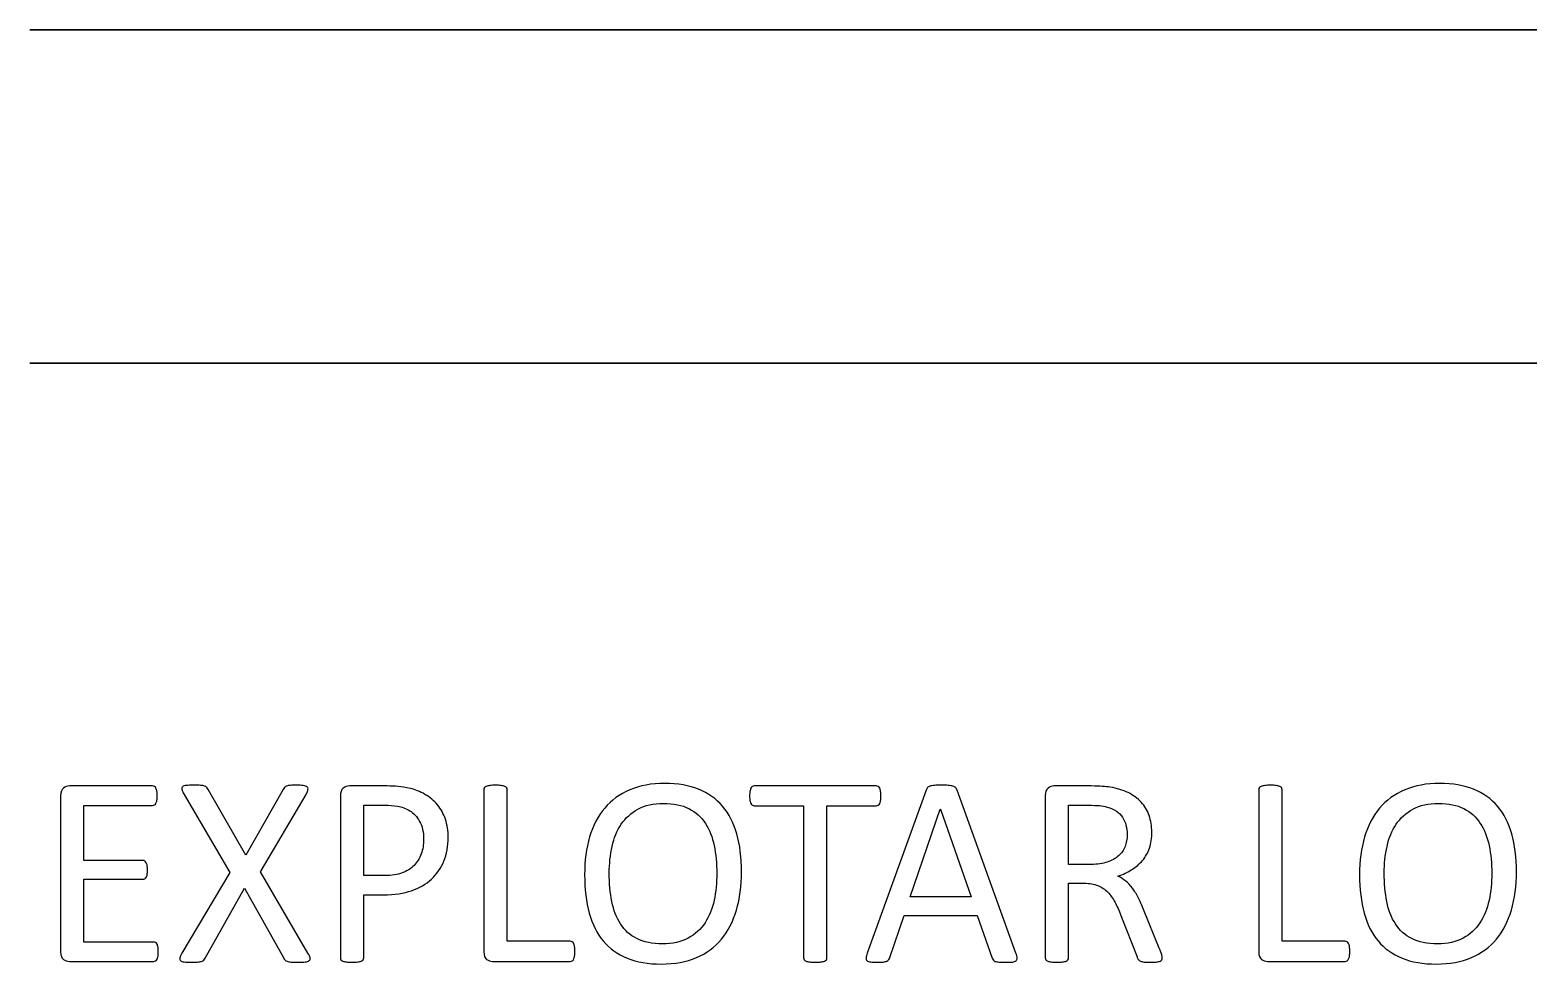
# Model space of a CAD drawing. Extents: x 699 to 13006, y 967 to 6587.
# Drawn here: x 5335 to 5982, y 3011 to 3415 of the extents above; entities that cross this region are included whole.
import ezdxf

# ---------------------------------------------------------------- set-up
doc = ezdxf.new("R2010")
doc.units = 0
doc.layers.add('Plantilla_LASERCUT_Illustrator_V2.0', color=7, linetype='CONTINUOUS')

msp = doc.modelspace()

# ---------------------------------------------------------------- linework, layer by layer
at = {"layer": 'Plantilla_LASERCUT_Illustrator_V2.0', "color": 7}
for points in [[(5335.145367, 3415.04674), (5335.145367, 3415.04674), (9154.930271, 3415.04674)], [(5335.145367, 3271.046743), (5335.145367, 3271.046743), (8947.684276, 3271.046743)], [(5702.724457, 3085.978348)], [(5741.806356, 3040.480049), (5715.439357, 3040.480049), (5728.505357, 3078.273048), (5728.564357, 3078.273048)], [(5514.667862, 3073.966648)], [(5640.585759, 3067.638548)], [(5808.339355, 3062.218848)], [(5975.449051, 3067.638548)], [(5504.208862, 3059.025649)], [(5630.772759, 3038.956549)], [(5965.636051, 3038.956549)], [(5390.478365, 3018.65415)], [(5570.478361, 3018.91785)], [(5905.341652, 3018.91785)], [(5824.189354, 3015.37285)]]:
    msp.add_lwpolyline(points, close=True, dxfattribs=at)
for points in [[(5388.134365, 3088.351148), (5352.158366, 3088.351148)], [(5489.501863, 3088.351648), (5473.271863, 3088.351648)], [(5700.849457, 3088.351348), (5648.115459, 3088.351348)], [(5793.720355, 3088.351848), (5777.607356, 3088.351848)], [(5348.408366, 3084.250148), (5348.408366, 3016.63315)], [(5401.728265, 3084.718548), (5421.474264, 3051.027549), (5400.791265, 3016.16355)], [(5444.619264, 3086.886548), (5428.447264, 3058.527549), (5412.158265, 3086.886548)], [(5434.775264, 3051.261549), (5454.462264, 3084.718548)], [(5469.286863, 3084.015648), (5469.286863, 3014.05465)], [(5531.279362, 3086.827848), (5531.279362, 3016.63285)], [(5568.544361, 3021.261849), (5541.357361, 3021.261849), (5541.357361, 3086.827848)], [(5722.353357, 3086.594048), (5696.923358, 3016.16405)], [(5761.201356, 3016.10505), (5735.771357, 3086.535048)], [(5773.857356, 3084.249848), (5773.857356, 3014.05485)], [(5866.142653, 3086.827848), (5866.142653, 3016.63285)], [(5903.407652, 3021.261849), (5876.220653, 3021.261849), (5876.220653, 3086.827848)], [(5383.916365, 3056.183149), (5358.486366, 3056.183149), (5358.486366, 3079.972148), (5388.134365, 3079.972148)], [(5488.446863, 3049.620649), (5479.364863, 3049.620649), (5479.364863, 3080.030648), (5488.681863, 3080.030648)], [(5648.115459, 3079.796348), (5669.443458, 3079.796348), (5669.443458, 3014.05435)], [(5679.521458, 3014.05435), (5679.521458, 3079.796348), (5700.849457, 3079.796348)], [(5793.779355, 3054.483849), (5783.935355, 3054.483849), (5783.935355, 3080.030848), (5792.431355, 3080.030848)], [(5455.283264, 3016.16355), (5434.775264, 3051.261549)], [(5388.544365, 3020.910149), (5358.486366, 3020.910149), (5358.486366, 3048.039149), (5383.916365, 3048.039149)], [(5410.869265, 3013.99555), (5427.920264, 3044.171549), (5444.795264, 3013.99555)], [(5783.935355, 3014.05485), (5783.935355, 3046.339849), (5790.673355, 3046.339849)], [(5479.364863, 3014.05465), (5479.364863, 3041.359649), (5487.978863, 3041.359649)], [(5706.709357, 3014.23005), (5712.919357, 3032.453049), (5744.443356, 3032.453049), (5750.947356, 3013.99605)], [(5806.552355, 3032.452849), (5813.525355, 3014.58185)], [(5823.134354, 3018.33185), (5816.337355, 3035.030849)], [(5352.158366, 3012.53115), (5388.544365, 3012.53115)], [(5535.029362, 3012.53085), (5568.544361, 3012.53085)], [(5869.892653, 3012.53085), (5903.407652, 3012.53085)]]:
    msp.add_lwpolyline(points, dxfattribs=at)
for points in [[(5352.158366, 3088.351148), (5351.259366, 3088.351148), (5350.409366, 3088.049148), (5349.609366, 3087.443148)], [(5388.984365, 3088.117148), (5388.729365, 3088.272148), (5388.446365, 3088.351148), (5388.134365, 3088.351148)], [(5389.599365, 3087.355148), (5389.442365, 3087.707148), (5389.237365, 3087.961148), (5388.984365, 3088.117148)], [(5401.084265, 3088.029548), (5400.771265, 3087.736548), (5400.683265, 3087.325548), (5400.820265, 3086.798548)], [(5402.724265, 3088.585548), (5401.942265, 3088.506548), (5401.396265, 3088.322548), (5401.084265, 3088.029548)], [(5405.947265, 3088.702548), (5404.579265, 3088.702548), (5403.505265, 3088.663548), (5402.724265, 3088.585548)], [(5408.818265, 3088.615548), (5408.075265, 3088.673548), (5407.119265, 3088.702548), (5405.947265, 3088.702548)], [(5410.576265, 3088.322548), (5410.146265, 3088.458548), (5409.560265, 3088.556548), (5408.818265, 3088.615548)], [(5411.513265, 3087.736548), (5411.317265, 3087.990548), (5411.005265, 3088.184548), (5410.576265, 3088.322548)], [(5446.054264, 3088.322548), (5445.683264, 3088.184548), (5445.400264, 3087.990548), (5445.205264, 3087.736548)], [(5447.607264, 3088.615548), (5446.942264, 3088.556548), (5446.425264, 3088.458548), (5446.054264, 3088.322548)], [(5450.302264, 3088.702548), (5449.169264, 3088.702548), (5448.271264, 3088.673548), (5447.607264, 3088.615548)], [(5453.261264, 3088.556548), (5452.500264, 3088.653548), (5451.513264, 3088.702548), (5450.302264, 3088.702548)], [(5454.902264, 3087.999548), (5454.569264, 3088.272548), (5454.023264, 3088.458548), (5453.261264, 3088.556548)], [(5455.283264, 3086.798548), (5455.360264, 3087.325548), (5455.233264, 3087.726548), (5454.902264, 3087.999548)], [(5473.271863, 3088.351648), (5472.254863, 3088.351648), (5471.337863, 3088.019648), (5470.517863, 3087.355648)], [(5494.218863, 3088.146648), (5492.713863, 3088.282648), (5491.142863, 3088.351648), (5489.501863, 3088.351648)], [(5499.550863, 3087.267648), (5497.499863, 3087.715648), (5495.721863, 3088.008648), (5494.218863, 3088.146648)], [(5532.333362, 3088.204848), (5531.942362, 3088.066848), (5531.669362, 3087.882848), (5531.513362, 3087.647848)], [(5533.915362, 3088.556848), (5533.251362, 3088.458848), (5532.724362, 3088.341848), (5532.333362, 3088.204848)], [(5536.318362, 3088.702848), (5535.380362, 3088.702848), (5534.579362, 3088.652848), (5533.915362, 3088.556848)], [(5538.749362, 3088.556848), (5538.105362, 3088.652848), (5537.294362, 3088.702848), (5536.318362, 3088.702848)], [(5540.302361, 3088.204848), (5539.911362, 3088.341848), (5539.394362, 3088.458848), (5538.749362, 3088.556848)], [(5541.123361, 3087.647848), (5540.966361, 3087.882848), (5540.692361, 3088.066848), (5540.302361, 3088.204848)], [(5609.50176, 3089.464548), (5603.71976, 3089.464548), (5598.66176, 3088.535548), (5594.32576, 3086.681548)], [(5624.091759, 3086.945548), (5619.95076, 3088.623548), (5615.08676, 3089.464548), (5609.50176, 3089.464548)], [(5647.265459, 3088.117348), (5647.011459, 3087.960348), (5646.806459, 3087.707348), (5646.650459, 3087.355348)], [(5648.115459, 3088.351348), (5647.802459, 3088.351348), (5647.518459, 3088.272348), (5647.265459, 3088.117348)], [(5701.699457, 3088.117348), (5701.444457, 3088.272348), (5701.161457, 3088.351348), (5700.849457, 3088.351348)], [(5702.343457, 3087.355348), (5702.167457, 3087.707348), (5701.952457, 3087.960348), (5701.699457, 3088.117348)], [(5724.082357, 3088.293048), (5723.593357, 3088.137048), (5723.222357, 3087.921048), (5722.968357, 3087.648048)], [(5725.957357, 3088.615048), (5725.195357, 3088.556048), (5724.569357, 3088.448048), (5724.082357, 3088.293048)], [(5728.857357, 3088.703048), (5727.685357, 3088.703048), (5726.718357, 3088.674048), (5725.957357, 3088.615048)], [(5731.962357, 3088.615048), (5731.142357, 3088.674048), (5730.106357, 3088.703048), (5728.857357, 3088.703048)], [(5733.955357, 3088.293048), (5733.446357, 3088.448048), (5732.783357, 3088.556048), (5731.962357, 3088.615048)], [(5735.126357, 3087.619048), (5734.853357, 3087.912048), (5734.462357, 3088.137048), (5733.955357, 3088.293048)], [(5777.607356, 3088.351848), (5776.708356, 3088.351848), (5775.858356, 3088.048848), (5775.058356, 3087.442848)], [(5798.496355, 3088.204848), (5797.226355, 3088.301848), (5795.634355, 3088.351848), (5793.720355, 3088.351848)], [(5801.923355, 3087.882848), (5800.907355, 3087.999848), (5799.765355, 3088.106848), (5798.496355, 3088.204848)], [(5809.687355, 3085.479848), (5807.440355, 3086.572848), (5804.853355, 3087.374848), (5801.923355, 3087.882848)], [(5867.196653, 3088.204848), (5866.805653, 3088.066848), (5866.532653, 3087.882848), (5866.376653, 3087.647848)], [(5868.778653, 3088.556848), (5868.114653, 3088.458848), (5867.587653, 3088.341848), (5867.196653, 3088.204848)], [(5871.181653, 3088.702848), (5870.243653, 3088.702848), (5869.442653, 3088.652848), (5868.778653, 3088.556848)], [(5873.612653, 3088.556848), (5872.968653, 3088.652848), (5872.157653, 3088.702848), (5871.181653, 3088.702848)], [(5875.165653, 3088.204848), (5874.774653, 3088.341848), (5874.257653, 3088.458848), (5873.612653, 3088.556848)], [(5875.986653, 3087.647848), (5875.829653, 3087.882848), (5875.555653, 3088.066848), (5875.165653, 3088.204848)], [(5944.365051, 3089.464548), (5938.583052, 3089.464548), (5933.525052, 3088.535548), (5929.189052, 3086.681548)], [(5958.955051, 3086.945548), (5954.814051, 3088.623548), (5949.950051, 3089.464548), (5944.365051, 3089.464548)], [(5349.609366, 3087.443148), (5348.808366, 3086.837148), (5348.408366, 3085.773148), (5348.408366, 3084.250148)], [(5389.980365, 3086.037148), (5389.882365, 3086.564148), (5389.755365, 3087.004148), (5389.599365, 3087.355148)], [(5389.599365, 3080.939148), (5389.755365, 3081.270148), (5389.882365, 3081.701148), (5389.980365, 3082.228148)], [(5390.126365, 3084.074148), (5390.126365, 3084.855148), (5390.077365, 3085.509148), (5389.980365, 3086.037148)], [(5389.980365, 3082.228148), (5390.077365, 3082.756148), (5390.126365, 3083.371148), (5390.126365, 3084.074148)], [(5400.820265, 3086.798548), (5400.956265, 3086.271548), (5401.259265, 3085.576548), (5401.728265, 3084.718548)], [(5412.158265, 3086.886548), (5411.923265, 3087.199548), (5411.708265, 3087.481548), (5411.513265, 3087.736548)], [(5445.205264, 3087.736548), (5445.009264, 3087.481548), (5444.814264, 3087.199548), (5444.619264, 3086.886548)], [(5454.462264, 3084.718548), (5454.931264, 3085.576548), (5455.204264, 3086.271548), (5455.283264, 3086.798548)], [(5470.517863, 3087.355648), (5469.696863, 3086.690648), (5469.286863, 3085.576648), (5469.286863, 3084.015648)], [(5505.819862, 3084.747648), (5503.690862, 3085.978648), (5501.601862, 3086.818648), (5499.550863, 3087.267648)], [(5511.239862, 3080.206648), (5509.754862, 3082.002648), (5507.948862, 3083.517648), (5505.819862, 3084.747648)], [(5531.513362, 3087.647848), (5531.356362, 3087.413848), (5531.279362, 3087.140848), (5531.279362, 3086.827848)], [(5541.357361, 3086.827848), (5541.357361, 3087.140848), (5541.278361, 3087.413848), (5541.123361, 3087.647848)], [(5594.32576, 3086.681548), (5589.98976, 3084.825548), (5586.37676, 3082.189548), (5583.48576, 3078.771548)], [(5634.433759, 3079.591548), (5631.679759, 3082.814548), (5628.231759, 3085.265548), (5624.091759, 3086.945548)], [(5646.269459, 3085.978348), (5646.171459, 3085.412348), (5646.122459, 3084.756348), (5646.122459, 3084.015348)], [(5646.122459, 3084.015348), (5646.122459, 3083.273348), (5646.171459, 3082.628348), (5646.269459, 3082.082348)], [(5646.650459, 3087.355348), (5646.493459, 3087.003348), (5646.366459, 3086.543348), (5646.269459, 3085.978348)], [(5646.269459, 3082.082348), (5646.366459, 3081.534348), (5646.493459, 3081.094348), (5646.650459, 3080.763348)], [(5702.724457, 3085.978348), (5702.645457, 3086.543348), (5702.519457, 3087.003348), (5702.343457, 3087.355348)], [(5702.343457, 3080.763348), (5702.519457, 3081.094348), (5702.645457, 3081.534348), (5702.724457, 3082.082348)], [(5702.841457, 3084.015348), (5702.841457, 3084.756348), (5702.802457, 3085.412348), (5702.724457, 3085.978348)], [(5702.724457, 3082.082348), (5702.802457, 3082.628348), (5702.841457, 3083.273348), (5702.841457, 3084.015348)], [(5722.968357, 3087.648048), (5722.714357, 3087.375048), (5722.509357, 3087.023048), (5722.353357, 3086.594048)], [(5735.771357, 3086.535048), (5735.614357, 3086.965048), (5735.399357, 3087.326048), (5735.126357, 3087.619048)], [(5775.058356, 3087.442848), (5774.257356, 3086.836848), (5773.857356, 3085.772848), (5773.857356, 3084.249848)], [(5815.341355, 3081.319848), (5813.818355, 3082.998848), (5811.933355, 3084.386848), (5809.687355, 3085.479848)], [(5818.769355, 3075.548848), (5818.007355, 3077.716848), (5816.865355, 3079.640848), (5815.341355, 3081.319848)], [(5866.376653, 3087.647848), (5866.219653, 3087.413848), (5866.142653, 3087.140848), (5866.142653, 3086.827848)], [(5876.220653, 3086.827848), (5876.220653, 3087.140848), (5876.141653, 3087.413848), (5875.986653, 3087.647848)], [(5929.189052, 3086.681548), (5924.853052, 3084.825548), (5921.240052, 3082.189548), (5918.349052, 3078.771548)], [(5969.297051, 3079.591548), (5966.543051, 3082.814548), (5963.095051, 3085.265548), (5958.955051, 3086.945548)], [(5388.134365, 3079.972148), (5388.446365, 3079.972148), (5388.729365, 3080.050148), (5388.984365, 3080.207148)], [(5388.984365, 3080.207148), (5389.237365, 3080.362148), (5389.442365, 3080.607148), (5389.599365, 3080.939148)], [(5488.681863, 3080.030648), (5490.399863, 3080.030648), (5492.167863, 3079.893648), (5493.983863, 3079.620648)], [(5493.983863, 3079.620648), (5495.800863, 3079.347648), (5497.558863, 3078.702648), (5499.257863, 3077.687648)], [(5499.257863, 3077.687648), (5500.956862, 3076.670648), (5502.381862, 3075.128648), (5503.534862, 3073.058648)], [(5514.667862, 3073.966648), (5513.866862, 3076.329648), (5512.723862, 3078.409648), (5511.239862, 3080.206648)], [(5583.48576, 3078.771548), (5580.59476, 3075.352548), (5578.426761, 3071.202548), (5576.981761, 3066.320548)], [(5590.65776, 3071.827548), (5592.51076, 3074.561548), (5594.91876, 3076.749548), (5597.88476, 3078.390548)], [(5597.88476, 3078.390548), (5600.84876, 3080.031548), (5604.51676, 3080.851548), (5608.88676, 3080.851548)], [(5608.88676, 3080.851548), (5613.25576, 3080.851548), (5616.92276, 3080.089548), (5619.88776, 3078.566548)], [(5619.88776, 3078.566548), (5622.851759, 3077.042548), (5625.222759, 3074.923548), (5626.997759, 3072.208548)], [(5640.585759, 3067.638548), (5639.237759, 3072.384548), (5637.187759, 3076.368548), (5634.433759, 3079.591548)], [(5646.650459, 3080.763348), (5646.806459, 3080.431348), (5647.011459, 3080.186348), (5647.265459, 3080.031348)], [(5647.265459, 3080.031348), (5647.518459, 3079.874348), (5647.802459, 3079.796348), (5648.115459, 3079.796348)], [(5700.849457, 3079.796348), (5701.161457, 3079.796348), (5701.444457, 3079.874348), (5701.699457, 3080.031348)], [(5701.699457, 3080.031348), (5701.952457, 3080.186348), (5702.167457, 3080.431348), (5702.343457, 3080.763348)], [(5792.431355, 3080.030848), (5794.423355, 3080.030848), (5796.035355, 3079.972848), (5797.265355, 3079.854848)], [(5797.265355, 3079.854848), (5798.496355, 3079.737848), (5799.599355, 3079.541848), (5800.576355, 3079.268848)], [(5800.576355, 3079.268848), (5803.700355, 3078.369848), (5805.927355, 3076.895848), (5807.255355, 3074.845848)], [(5807.255355, 3074.845848), (5808.583355, 3072.794848), (5809.248355, 3070.283848), (5809.248355, 3067.315848)], [(5819.912355, 3068.370848), (5819.912355, 3070.986848), (5819.531355, 3073.380848), (5818.769355, 3075.548848)], [(5918.349052, 3078.771548), (5915.458052, 3075.352548), (5913.290052, 3071.202548), (5911.845052, 3066.320548)], [(5925.521052, 3071.827548), (5927.374052, 3074.561548), (5929.782052, 3076.749548), (5932.748052, 3078.390548)], [(5932.748052, 3078.390548), (5935.712052, 3080.031548), (5939.380052, 3080.851548), (5943.750051, 3080.851548)], [(5943.750051, 3080.851548), (5948.119051, 3080.851548), (5951.786051, 3080.089548), (5954.751051, 3078.566548)], [(5954.751051, 3078.566548), (5957.715051, 3077.042548), (5960.086051, 3074.923548), (5961.861051, 3072.208548)], [(5975.449051, 3067.638548), (5974.101051, 3072.384548), (5972.051051, 3076.368548), (5969.297051, 3079.591548)], [(5503.534862, 3073.058648), (5504.686862, 3070.987648), (5505.263862, 3068.408648), (5505.263862, 3065.323648)], [(5515.868862, 3066.144648), (5515.868862, 3068.994648), (5515.467862, 3071.602648), (5514.667862, 3073.966648)], [(5586.67776, 3062.247548), (5587.47776, 3065.900548), (5588.80476, 3069.093548), (5590.65776, 3071.827548)], [(5626.997759, 3072.208548), (5628.772759, 3069.492548), (5630.040759, 3066.290548), (5630.801759, 3062.599548)], [(5818.886355, 3061.544848), (5819.569355, 3063.556848), (5819.912355, 3065.830848), (5819.912355, 3068.370848)], [(5921.541052, 3062.247548), (5922.341052, 3065.900548), (5923.668052, 3069.093548), (5925.521052, 3071.827548)], [(5961.861051, 3072.208548), (5963.636051, 3069.492548), (5964.904051, 3066.290548), (5965.665051, 3062.599548)], [(5505.263862, 3065.323648), (5505.263862, 3063.058648), (5504.911862, 3060.958648), (5504.208862, 3059.025649)], [(5513.993862, 3055.890649), (5515.243862, 3058.937649), (5515.868862, 3062.355648), (5515.868862, 3066.144648)], [(5576.981761, 3066.320548), (5575.536761, 3061.436548), (5574.814761, 3056.007549), (5574.814761, 3050.031549)], [(5585.47876, 3050.734549), (5585.47876, 3054.756549), (5585.87776, 3058.594549), (5586.67776, 3062.247548)], [(5630.801759, 3062.599548), (5631.562759, 3058.908549), (5631.942759, 3054.913549), (5631.942759, 3050.617549)], [(5642.606759, 3051.320549), (5642.606759, 3057.451549), (5641.933759, 3062.892548), (5640.585759, 3067.638548)], [(5808.339355, 3062.218848), (5807.733355, 3060.655848), (5806.787355, 3059.297849), (5805.498355, 3058.145849)], [(5809.248355, 3067.315848), (5809.248355, 3065.478848), (5808.944355, 3063.779848), (5808.339355, 3062.218848)], [(5911.845052, 3066.320548), (5910.400052, 3061.436548), (5909.678052, 3056.007549), (5909.678052, 3050.031549)], [(5920.342052, 3050.734549), (5920.342052, 3054.756549), (5920.741052, 3058.594549), (5921.541052, 3062.247548)], [(5965.665051, 3062.599548), (5966.426051, 3058.908549), (5966.806051, 3054.913549), (5966.806051, 3050.617549)], [(5977.470051, 3051.320549), (5977.470051, 3057.451549), (5976.797051, 3062.892548), (5975.449051, 3067.638548)], [(5384.765365, 3055.920149), (5384.511365, 3056.095149), (5384.228365, 3056.183149), (5383.916365, 3056.183149)], [(5385.410365, 3055.187149), (5385.234365, 3055.500149), (5385.019365, 3055.744149), (5384.765365, 3055.920149)], [(5504.208862, 3059.025649), (5503.505862, 3057.091649), (5502.469862, 3055.430649), (5501.103862, 3054.044649)], [(5508.632862, 3048.097649), (5510.956862, 3050.244649), (5512.743862, 3052.843649), (5513.993862, 3055.890649)], [(5800.664355, 3055.450849), (5798.730355, 3054.806849), (5796.435355, 3054.483849), (5793.779355, 3054.483849)], [(5805.498355, 3058.145849), (5804.209355, 3056.993849), (5802.597355, 3056.095849), (5800.664355, 3055.450849)], [(5811.298355, 3052.198849), (5813.095355, 3053.331849), (5814.638355, 3054.668849), (5815.927355, 3056.212849)], [(5815.927355, 3056.212849), (5817.216355, 3057.755849), (5818.202355, 3059.531849), (5818.886355, 3061.544848)], [(5385.791365, 3053.898149), (5385.712365, 3054.445149), (5385.585365, 3054.874149), (5385.410365, 3055.187149)], [(5385.410365, 3048.918149), (5385.585365, 3049.230149), (5385.712365, 3049.640149), (5385.791365, 3050.148149)], [(5385.908365, 3051.965149), (5385.908365, 3052.706149), (5385.868365, 3053.350149), (5385.791365, 3053.898149)], [(5385.791365, 3050.148149), (5385.868365, 3050.655149), (5385.908365, 3051.261149), (5385.908365, 3051.965149)], [(5496.034863, 3050.792649), (5494.022863, 3050.010649), (5491.493863, 3049.620649), (5488.446863, 3049.620649)], [(5501.103862, 3054.044649), (5499.735863, 3052.657649), (5498.045863, 3051.573649), (5496.034863, 3050.792649)], [(5574.814761, 3050.031549), (5574.814761, 3043.781549), (5575.477761, 3038.253549), (5576.806761, 3033.449549)], [(5586.58976, 3038.429549), (5585.84876, 3042.179549), (5585.47876, 3046.281549), (5585.47876, 3050.734549)], [(5631.942759, 3050.617549), (5631.942759, 3046.515549), (5631.551759, 3042.627549), (5630.772759, 3038.956549)], [(5640.439759, 3034.738549), (5641.883759, 3039.659549), (5642.606759, 3045.187549), (5642.606759, 3051.320549)], [(5805.263355, 3049.327849), (5807.490355, 3050.108849), (5809.501355, 3051.064849), (5811.298355, 3052.198849)], [(5808.662355, 3047.247849), (5807.646355, 3048.087849), (5806.513355, 3048.779849), (5805.263355, 3049.327849)], [(5909.678052, 3050.031549), (5909.678052, 3043.781549), (5910.341052, 3038.253549), (5911.670052, 3033.449549)], [(5921.453052, 3038.429549), (5920.712052, 3042.179549), (5920.342052, 3046.281549), (5920.342052, 3050.734549)], [(5966.806051, 3050.617549), (5966.806051, 3046.515549), (5966.415051, 3042.627549), (5965.636051, 3038.956549)], [(5975.303051, 3034.738549), (5976.747051, 3039.659549), (5977.470051, 3045.187549), (5977.470051, 3051.320549)], [(5383.916365, 3048.039149), (5384.228365, 3048.039149), (5384.511365, 3048.106149), (5384.765365, 3048.244149)], [(5384.765365, 3048.244149), (5385.019365, 3048.381149), (5385.234365, 3048.604149), (5385.410365, 3048.918149)], [(5487.978863, 3041.359649), (5492.665863, 3041.359649), (5496.698863, 3041.945649), (5500.077862, 3043.116649)], [(5500.077862, 3043.116649), (5503.456862, 3044.288649), (5506.307862, 3045.948649), (5508.632862, 3048.097649)], [(5790.673355, 3046.339849), (5792.978355, 3046.339849), (5794.951355, 3045.996849), (5796.591355, 3045.313849)], [(5796.591355, 3045.313849), (5798.232355, 3044.630849), (5799.657355, 3043.673849), (5800.869355, 3042.442849)], [(5811.503355, 3044.229849), (5810.625355, 3045.401849), (5809.677355, 3046.406849), (5808.662355, 3047.247849)], [(5813.994355, 3040.186849), (5813.212355, 3041.710849), (5812.382355, 3043.058849), (5811.503355, 3044.229849)], [(5590.33576, 3028.732549), (5588.57976, 3031.447549), (5587.33176, 3034.679549), (5586.58976, 3038.429549)], [(5630.772759, 3038.956549), (5629.991759, 3035.284549), (5628.684759, 3032.051549), (5626.851759, 3029.259549)], [(5800.869355, 3042.442849), (5802.079355, 3041.212849), (5803.125355, 3039.747849), (5804.003355, 3038.048849)], [(5804.003355, 3038.048849), (5804.882355, 3036.349849), (5805.732355, 3034.482849), (5806.552355, 3032.452849)], [(5816.337355, 3035.030849), (5815.556355, 3036.943849), (5814.774355, 3038.663849), (5813.994355, 3040.186849)], [(5925.199052, 3028.732549), (5923.443052, 3031.447549), (5922.195052, 3034.679549), (5921.453052, 3038.429549)], [(5965.636051, 3038.956549), (5964.855051, 3035.284549), (5963.548051, 3032.051549), (5961.715051, 3029.259549)], [(5576.806761, 3033.449549), (5578.133761, 3028.644549), (5580.15576, 3024.620549), (5582.87076, 3021.378549)], [(5633.964759, 3022.169549), (5636.835759, 3025.626549), (5638.993759, 3029.816549), (5640.439759, 3034.738549)], [(5911.670052, 3033.449549), (5912.997052, 3028.644549), (5915.019052, 3024.620549), (5917.734052, 3021.378549)], [(5968.828051, 3022.169549), (5971.699051, 3025.626549), (5973.857051, 3029.816549), (5975.303051, 3034.738549)], [(5597.38776, 3022.404549), (5594.44076, 3023.907549), (5592.09076, 3026.016549), (5590.33576, 3028.732549)], [(5626.851759, 3029.259549), (5625.018759, 3026.466549), (5622.599759, 3024.249549), (5619.59576, 3022.609549)], [(5932.251052, 3022.404549), (5929.304052, 3023.907549), (5926.954052, 3026.016549), (5925.199052, 3028.732549)], [(5961.715051, 3029.259549), (5959.882051, 3026.466549), (5957.463051, 3024.249549), (5954.459051, 3022.609549)], [(5348.408366, 3016.63315), (5348.408366, 3015.10915), (5348.808366, 3014.04515), (5349.609366, 3013.43915)], [(5389.394365, 3020.675149), (5389.140365, 3020.831149), (5388.856365, 3020.910149), (5388.544365, 3020.910149)], [(5390.068365, 3019.94315), (5389.872365, 3020.274149), (5389.647365, 3020.519149), (5389.394365, 3020.675149)], [(5390.478365, 3018.65415), (5390.399365, 3019.18115), (5390.263365, 3019.61115), (5390.068365, 3019.94315)], [(5390.595365, 3016.69115), (5390.595365, 3017.47215), (5390.556365, 3018.12715), (5390.478365, 3018.65415)], [(5390.478365, 3014.84515), (5390.556365, 3015.37315), (5390.595365, 3015.98815), (5390.595365, 3016.69115)], [(5531.279362, 3016.63285), (5531.279362, 3015.10885), (5531.679362, 3014.04485), (5532.480362, 3013.43885)], [(5569.453361, 3020.997849), (5569.198361, 3021.173849), (5568.896361, 3021.261849), (5568.544361, 3021.261849)], [(5570.097361, 3020.235849), (5569.921361, 3020.566849), (5569.706361, 3020.821849), (5569.453361, 3020.997849)], [(5570.478361, 3018.91785), (5570.399361, 3019.46485), (5570.273361, 3019.90385), (5570.097361, 3020.235849)], [(5570.595361, 3016.92585), (5570.595361, 3017.70685), (5570.556361, 3018.36985), (5570.478361, 3018.91785)], [(5570.478361, 3014.96285), (5570.556361, 3015.48985), (5570.595361, 3016.14385), (5570.595361, 3016.92585)], [(5582.87076, 3021.378549), (5585.58576, 3018.13555), (5589.02276, 3015.66555), (5593.18376, 3013.96655)], [(5608.47676, 3020.148549), (5604.02876, 3020.148549), (5600.33276, 3020.900549), (5597.38776, 3022.404549)], [(5619.59576, 3022.609549), (5616.59076, 3020.968549), (5612.88476, 3020.148549), (5608.47676, 3020.148549)], [(5623.153759, 3014.20055), (5627.489759, 3016.05555), (5631.093759, 3018.71255), (5633.964759, 3022.169549)], [(5824.189354, 3015.37285), (5824.032354, 3015.93785), (5823.681354, 3016.92585), (5823.134354, 3018.33185)], [(5866.142653, 3016.63285), (5866.142653, 3015.10885), (5866.542653, 3014.04485), (5867.343653, 3013.43885)], [(5904.316652, 3020.997849), (5904.061652, 3021.173849), (5903.759652, 3021.261849), (5903.407652, 3021.261849)], [(5904.960652, 3020.235849), (5904.784652, 3020.566849), (5904.569652, 3020.821849), (5904.316652, 3020.997849)], [(5905.341652, 3018.91785), (5905.262652, 3019.46485), (5905.136652, 3019.90385), (5904.960652, 3020.235849)], [(5905.458652, 3016.92585), (5905.458652, 3017.70685), (5905.419652, 3018.36985), (5905.341652, 3018.91785)], [(5905.341652, 3014.96285), (5905.419652, 3015.48985), (5905.458652, 3016.14385), (5905.458652, 3016.92585)], [(5917.734052, 3021.378549), (5920.449052, 3018.13555), (5923.886052, 3015.66555), (5928.047052, 3013.96655)], [(5943.340051, 3020.148549), (5938.892052, 3020.148549), (5935.196052, 3020.900549), (5932.251052, 3022.404549)], [(5954.459051, 3022.609549), (5951.454051, 3020.968549), (5947.748051, 3020.148549), (5943.340051, 3020.148549)], [(5958.017051, 3014.20055), (5962.353051, 3016.05555), (5965.957051, 3018.71255), (5968.828051, 3022.169549)], [(5349.609366, 3013.43915), (5350.409366, 3012.83315), (5351.259366, 3012.53115), (5352.158366, 3012.53115)], [(5388.544365, 3012.53115), (5388.856365, 3012.53115), (5389.140365, 3012.60915), (5389.394365, 3012.76515)], [(5389.394365, 3012.76515), (5389.647365, 3012.92115), (5389.872365, 3013.17515), (5390.068365, 3013.52715)], [(5390.068365, 3013.52715), (5390.263365, 3013.87915), (5390.399365, 3014.31815), (5390.478365, 3014.84515)], [(5399.882265, 3014.11355), (5399.784265, 3013.60555), (5399.882265, 3013.20455), (5400.175265, 3012.91155)], [(5400.791265, 3016.16355), (5400.282265, 3015.30455), (5399.980265, 3014.61955), (5399.882265, 3014.11355)], [(5400.175265, 3012.91155), (5400.468265, 3012.61855), (5400.985265, 3012.42355), (5401.728265, 3012.32555)], [(5401.728265, 3012.32555), (5402.470265, 3012.22955), (5403.486265, 3012.17955), (5404.775265, 3012.17955)], [(5404.775265, 3012.17955), (5405.947265, 3012.17955), (5406.884265, 3012.20855), (5407.588265, 3012.26755)], [(5407.588265, 3012.26755), (5408.291265, 3012.32555), (5408.847265, 3012.42355), (5409.257265, 3012.56055)], [(5409.257265, 3012.56055), (5409.668265, 3012.69755), (5409.990265, 3012.88255), (5410.224265, 3013.11655)], [(5410.224265, 3013.11655), (5410.459265, 3013.35155), (5410.673265, 3013.64455), (5410.869265, 3013.99555)], [(5444.795264, 3013.99555), (5444.950264, 3013.64455), (5445.136264, 3013.36055), (5445.351264, 3013.14655)], [(5445.351264, 3013.14655), (5445.566264, 3012.93155), (5445.879264, 3012.74455), (5446.289264, 3012.58955)], [(5446.289264, 3012.58955), (5446.699264, 3012.43455), (5447.255264, 3012.32555), (5447.959264, 3012.26755)], [(5447.959264, 3012.26755), (5448.662264, 3012.20855), (5449.638264, 3012.17955), (5450.888264, 3012.17955)], [(5450.888264, 3012.17955), (5452.216264, 3012.17955), (5453.280264, 3012.22955), (5454.082264, 3012.32555)], [(5454.082264, 3012.32555), (5454.882264, 3012.42355), (5455.459264, 3012.61855), (5455.810264, 3012.91155)], [(5456.191264, 3014.11355), (5456.093264, 3014.61955), (5455.790264, 3015.30455), (5455.283264, 3016.16355)], [(5455.810264, 3012.91155), (5456.162264, 3013.20455), (5456.288264, 3013.60555), (5456.191264, 3014.11355)], [(5469.286863, 3014.05465), (5469.286863, 3013.74065), (5469.364863, 3013.46865), (5469.521863, 3013.23465)], [(5469.521863, 3013.23465), (5469.676863, 3012.99965), (5469.950863, 3012.81465), (5470.341863, 3012.67765)], [(5470.341863, 3012.67765), (5470.731863, 3012.53965), (5471.249863, 3012.42365), (5471.894863, 3012.32565)], [(5471.894863, 3012.32565), (5472.538863, 3012.22965), (5473.348863, 3012.17965), (5474.325863, 3012.17965)], [(5474.325863, 3012.17965), (5475.301863, 3012.17965), (5476.112863, 3012.22965), (5476.757863, 3012.32565)], [(5476.757863, 3012.32565), (5477.401863, 3012.42365), (5477.909863, 3012.53965), (5478.280863, 3012.67765)], [(5478.280863, 3012.67765), (5478.651863, 3012.81465), (5478.925863, 3012.99965), (5479.101863, 3013.23465)], [(5479.101863, 3013.23465), (5479.276863, 3013.46865), (5479.364863, 3013.74065), (5479.364863, 3014.05465)], [(5532.480362, 3013.43885), (5533.280362, 3012.83285), (5534.130362, 3012.53085), (5535.029362, 3012.53085)], [(5568.544361, 3012.53085), (5568.896361, 3012.53085), (5569.198361, 3012.61885), (5569.453361, 3012.79485)], [(5569.453361, 3012.79485), (5569.706361, 3012.97085), (5569.921361, 3013.24285), (5570.097361, 3013.61485)], [(5570.097361, 3013.61485), (5570.273361, 3013.98585), (5570.399361, 3014.43585), (5570.478361, 3014.96285)], [(5593.18376, 3013.96655), (5597.34376, 3012.26755), (5602.27476, 3011.41755), (5607.97876, 3011.41755)], [(5607.97876, 3011.41755), (5613.75876, 3011.41755), (5618.81776, 3012.34655), (5623.153759, 3014.20055)], [(5669.443458, 3014.05435), (5669.443458, 3013.74135), (5669.520458, 3013.46835), (5669.677458, 3013.23435)], [(5669.677458, 3013.23435), (5669.833458, 3012.99935), (5670.106458, 3012.81435), (5670.497458, 3012.67735)], [(5670.497458, 3012.67735), (5670.888458, 3012.54035), (5671.415458, 3012.42335), (5672.079458, 3012.32635)], [(5672.079458, 3012.32635), (5672.743458, 3012.22935), (5673.544458, 3012.17935), (5674.482458, 3012.17935)], [(5674.482458, 3012.17935), (5675.458458, 3012.17935), (5676.269458, 3012.22935), (5676.913458, 3012.32635)], [(5676.913458, 3012.32635), (5677.558458, 3012.42335), (5678.075458, 3012.54035), (5678.466458, 3012.67735)], [(5678.466458, 3012.67735), (5678.856458, 3012.81435), (5679.130458, 3012.99935), (5679.287458, 3013.23435)], [(5679.287458, 3013.23435), (5679.442458, 3013.46835), (5679.521458, 3013.74135), (5679.521458, 3014.05435)], [(5696.425358, 3014.08405), (5696.405358, 3013.55605), (5696.542358, 3013.15505), (5696.835358, 3012.88305)], [(5696.923358, 3016.16405), (5696.610358, 3015.30505), (5696.444358, 3014.61105), (5696.425358, 3014.08405)], [(5696.835358, 3012.88305), (5697.128358, 3012.60905), (5697.636358, 3012.42405), (5698.359358, 3012.32605)], [(5698.359358, 3012.32605), (5699.081358, 3012.22905), (5700.009357, 3012.18005), (5701.142357, 3012.18005)], [(5701.142357, 3012.18005), (5702.235357, 3012.18005), (5703.124357, 3012.21905), (5703.808357, 3012.29705)], [(5703.808357, 3012.29705), (5704.491357, 3012.37605), (5705.019357, 3012.50205), (5705.390357, 3012.67805)], [(5705.390357, 3012.67805), (5705.761357, 3012.85305), (5706.044357, 3013.06705), (5706.240357, 3013.32205)], [(5706.240357, 3013.32205), (5706.435357, 3013.57605), (5706.591357, 3013.87905), (5706.709357, 3014.23005)], [(5750.947356, 3013.99605), (5751.103356, 3013.64405), (5751.269356, 3013.35105), (5751.445356, 3013.11705)], [(5751.445356, 3013.11705), (5751.621356, 3012.88305), (5751.894356, 3012.69705), (5752.265356, 3012.56005)], [(5752.265356, 3012.56005), (5752.636356, 3012.42405), (5753.183356, 3012.32605), (5753.906356, 3012.26705)], [(5753.906356, 3012.26705), (5754.628356, 3012.20905), (5755.595356, 3012.18005), (5756.806356, 3012.18005)], [(5756.806356, 3012.18005), (5758.017356, 3012.18005), (5758.983356, 3012.21905), (5759.707356, 3012.29705)], [(5759.707356, 3012.29705), (5760.429356, 3012.37605), (5760.946356, 3012.55105), (5761.259356, 3012.82405)], [(5761.699356, 3014.02505), (5761.679356, 3014.55305), (5761.513356, 3015.24605), (5761.201356, 3016.10505)], [(5761.259356, 3012.82405), (5761.571356, 3013.09705), (5761.718356, 3013.49805), (5761.699356, 3014.02505)], [(5773.857356, 3014.05485), (5773.857356, 3013.74085), (5773.935356, 3013.46885), (5774.091356, 3013.23385)], [(5774.091356, 3013.23385), (5774.247356, 3012.99985), (5774.521356, 3012.81385), (5774.912356, 3012.67785)], [(5774.912356, 3012.67785), (5775.302356, 3012.53985), (5775.820356, 3012.42385), (5776.464356, 3012.32585)], [(5776.464356, 3012.32585), (5777.109356, 3012.22885), (5777.919356, 3012.17985), (5778.896356, 3012.17985)], [(5778.896356, 3012.17985), (5779.872356, 3012.17985), (5780.683355, 3012.22885), (5781.328355, 3012.32585)], [(5781.328355, 3012.32585), (5781.972355, 3012.42385), (5782.480355, 3012.53985), (5782.851355, 3012.67785)], [(5782.851355, 3012.67785), (5783.222355, 3012.81385), (5783.496355, 3012.99985), (5783.671355, 3013.23385)], [(5783.671355, 3013.23385), (5783.847355, 3013.46885), (5783.935355, 3013.74085), (5783.935355, 3014.05485)], [(5813.525355, 3014.58185), (5813.681355, 3014.11285), (5813.866355, 3013.72285), (5814.082355, 3013.40985)], [(5814.082355, 3013.40985), (5814.296355, 3013.09685), (5814.599355, 3012.85285), (5814.990355, 3012.67785)], [(5814.990355, 3012.67785), (5815.380355, 3012.50185), (5815.898355, 3012.37585), (5816.543355, 3012.29685)], [(5816.543355, 3012.29685), (5817.187355, 3012.21885), (5818.017355, 3012.17985), (5819.033355, 3012.17985)], [(5819.033355, 3012.17985), (5820.205354, 3012.17985), (5821.142354, 3012.21885), (5821.845354, 3012.29685)], [(5821.845354, 3012.29685), (5822.548354, 3012.37585), (5823.095354, 3012.49285), (5823.486354, 3012.64785)], [(5823.486354, 3012.64785), (5823.876354, 3012.80385), (5824.130354, 3012.99985), (5824.248354, 3013.23385)], [(5824.423354, 3014.05485), (5824.423354, 3014.36685), (5824.345354, 3014.80685), (5824.189354, 3015.37285)], [(5824.248354, 3013.23385), (5824.365354, 3013.46885), (5824.423354, 3013.74085), (5824.423354, 3014.05485)], [(5867.343653, 3013.43885), (5868.143653, 3012.83285), (5868.993653, 3012.53085), (5869.892653, 3012.53085)], [(5903.407652, 3012.53085), (5903.759652, 3012.53085), (5904.061652, 3012.61885), (5904.316652, 3012.79485)], [(5904.316652, 3012.79485), (5904.569652, 3012.97085), (5904.784652, 3013.24285), (5904.960652, 3013.61485)], [(5904.960652, 3013.61485), (5905.136652, 3013.98585), (5905.262652, 3014.43585), (5905.341652, 3014.96285)], [(5928.047052, 3013.96655), (5932.207052, 3012.26755), (5937.138052, 3011.41755), (5942.842051, 3011.41755)], [(5942.842051, 3011.41755), (5948.622051, 3011.41755), (5953.681051, 3012.34655), (5958.017051, 3014.20055)]]:
    msp.add_open_spline(points, degree=3, dxfattribs=at)

doc.saveas('drawing.dxf')
